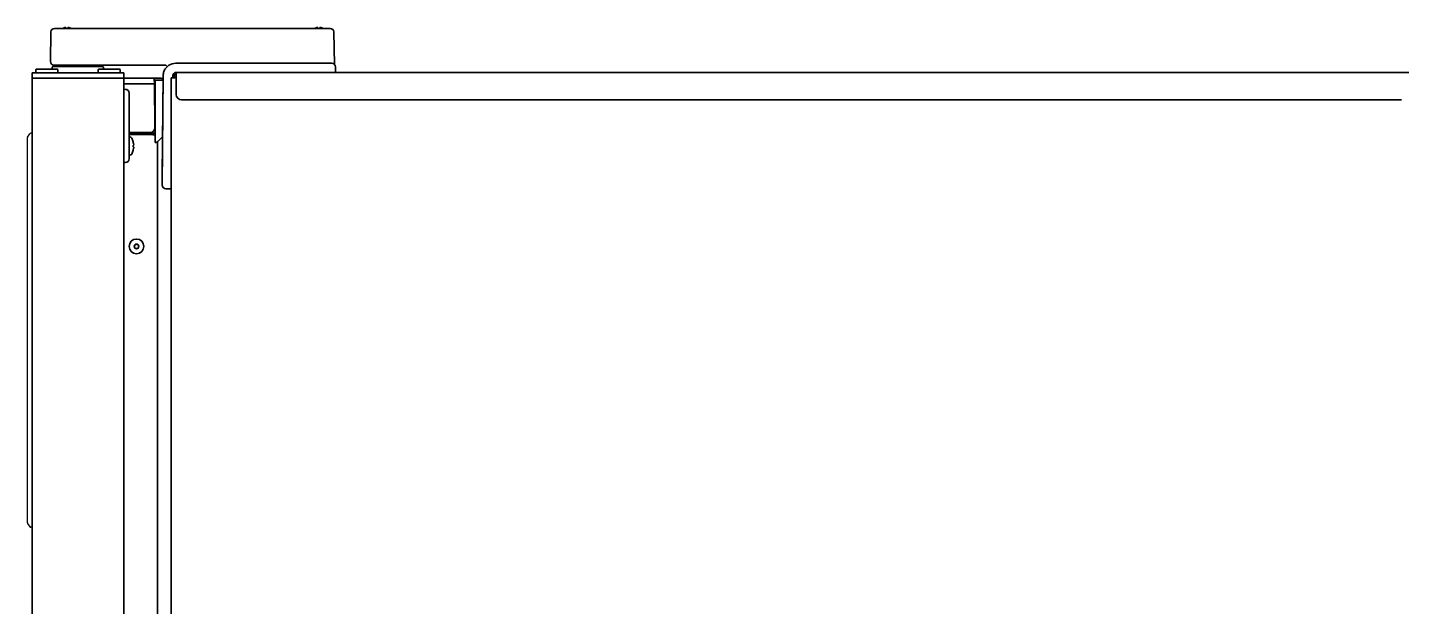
# Model space of a CAD drawing. Extents: x 5809 to 10669, y -850 to 3566.
# Drawn here: x 6993 to 7743, y 1797 to 2113 of the extents above; entities that cross this region are included whole.
import ezdxf

# ---------------------------------------------------------------- set-up
doc = ezdxf.new("R2010")
doc.units = 0
doc.header["$LTSCALE"] = 5
doc.layers.add('1', color=7, linetype='CONTINUOUS', true_color=0xffffff)
doc.layers.add('GEOM', color=7, linetype='CONTINUOUS')

msp = doc.modelspace()

# ---------------------------------------------------------------- linework, layer by layer
at = {"layer": '1', "color": 7, "linetype": 'Continuous', "lineweight": 35}
for p, q in [((7005.87, 2094.33), (7006.15, 2110.46)), ((7008.05, 2112.33), (7013.15, 2112.33)), ((7013.15, 2112.33), (7073.68, 2112.33)), ((7073.68, 2112.33), (7153.52, 2112.33)), ((7153.52, 2112.33), (7158.62, 2112.33)), ((7160.52, 2110.46), (7160.83, 2092.69)), ((7005.88, 2094.26), (7005.87, 2094.33)), ((7005.88, 2094.26), (7005.87, 2094.33)), ((7012.87, 2092.33), (7007.87, 2092.33)), ((7012.87, 2092.33), (7007.87, 2092.33)), ((7068.04, 2092.33), (7012.87, 2092.33)), ((7068.04, 2092.33), (7012.87, 2092.33)), ((7074.36, 2093.33), (7154.37, 2093.33)), ((7154.37, 2093.33), (7159.37, 2093.33)), ((6995.87, 2088.08), (6995.87, 2085.08)), ((6995.87, 2088.08), (7045.87, 2088.08)), ((6995.87, 1400.58), (6995.87, 2085.08)), ((6995.87, 2085.08), (7045.87, 2085.08)), ((6998.12, 2090.08), (6997.87, 2089.83)), ((6997.87, 2088.33), (6997.87, 2089.83)), ((6998.12, 2088.08), (6997.87, 2088.33)), ((6998.12, 2090.08), (7009.62, 2090.08)), ((7006.91, 2090.08), (7006.93, 2091.08)), ((7007.43, 2091.58), (7034.32, 2091.58)), ((7009.62, 2090.08), (7009.87, 2089.83)), ((7009.62, 2088.08), (7009.87, 2088.33)), ((7009.87, 2088.33), (7009.87, 2089.83)), ((7032.12, 2090.08), (7031.87, 2089.83)), ((7031.87, 2088.33), (7031.87, 2089.83)), ((7032.12, 2088.08), (7031.87, 2088.33)), ((7032.12, 2090.08), (7043.62, 2090.08)), ((7034.84, 2090.08), (7034.82, 2091.08)), ((7043.62, 2090.08), (7043.87, 2089.83)), ((7043.62, 2088.08), (7043.87, 2088.33)), ((7043.87, 2088.33), (7043.87, 2089.83)), ((7045.87, 2088.08), (7045.87, 2085.08)), ((7045.87, 1400.58), (7045.87, 2085.08)), ((7045.87, 2085.08), (7062.32, 2085.08)), ((7066.22, 2085.08), (7062.32, 2085.08)), ((7062.57, 2084.83), (7062.62, 2082.08)), ((7066.25, 2085.08), (7066.21, 2085.08)), ((7066.84, 2026.84), (7067.36, 2086.39)), ((7066.89, 2032.1), (7067.36, 2086.39)), ((7073.87, 2085.33), (7071.87, 2085.33)), ((7071.87, 1373.93), (7071.87, 2085.33)), ((7071.87, 1373.93), (7071.87, 2085.33)), ((7073.67, 2085.33), (7071.87, 2085.33)), ((7072.67, 2085.33), (7072.67, 2086.53)), ((7072.67, 2086.33), (7072.67, 2085.33)), ((7073.47, 2085.33), (7073.47, 2086.53)), ((7074.47, 2088.33), (8089.87, 2088.33)), ((7074.47, 2088.33), (7074.47, 2086.43)), ((7074.47, 2086.43), (7074.47, 2076.32)), ((7161.37, 2091.36), (7161.42, 2088.33)), ((7045.87, 2082.08), (7062.62, 2082.08)), ((7046.91, 2079.06), (7045.87, 2079.08)), ((7048.87, 2077.06), (7048.87, 2041.09)), ((7062.87, 2059.08), (7062.68, 2081.58)), ((7063.02, 2050.08), (7063.02, 2084.08)), ((7067.34, 2084.08), (7063.02, 2084.08)), ((7063.02, 2075.58), (7062.73, 2075.58)), ((7077.45, 2073.33), (7743.17, 2073.33)), ((7048.87, 2055.58), (7060.37, 2055.58)), ((7048.87, 2055.13), (7062.48, 2055.13)), ((7058.87, 2055.13), (7058.87, 2055.58)), ((7063.02, 2055.13), (7062.48, 2055.13)), ((7063.02, 2057.13), (7062.66, 2057.13)), ((7063.02, 2060.58), (7062.86, 2060.58)), ((7063.02, 2060.08), (7062.86, 2060.08)), ((7062.87, 2058.08), (7062.87, 2059.08)), ((7062.87, 2059.08), (7063.02, 2059.08)), ((7061.57, 2054.33), (7048.87, 2054.33)), ((7049.17, 2053.08), (7048.87, 2053.08)), ((7051.07, 2050.38), (7051.08, 2050.38)), ((7051.32, 2048.65), (7051.33, 2048.68)), ((7062.48, 2054.33), (7061.57, 2054.33)), ((7063.4, 2050.08), (7063.02, 2050.08)), ((7064.28, 1783.01), (7064.28, 2050.37)), ((7067.07, 2053.12), (7064.46, 2050.52)), ((7049.17, 2043.08), (7048.87, 2043.08)), ((7051.08, 2045.78), (7051.07, 2045.78)), ((7046.91, 2039.09), (7045.87, 2039.08)), ((7071.82, 2024.83), (7068.84, 2024.83))]:
    msp.add_line(p, q, dxfattribs=at)
for radius in [4, 1.25, 1.15]:
    msp.add_circle((7052.87, 1993.33), radius, dxfattribs=at)
for centre, radius, start, end in [((7008.05, 2110.43), 1.9, 90, 179), ((7158.62, 2110.43), 1.9, 1, 90), ((7007.87, 2094.33), 2, 182, 270), ((7007.87, 2094.33), 2, 182, 270), ((7008.42, 2089.33), 3, 48.59038, 90), ((7008.42, 2089.33), 3, 48.59005, 90), ((7033.32, 2089.33), 3, 90, 131.40962), ((7033.32, 2089.33), 3, 90, 131.40995), ((7074.36, 2086.33), 7, 90, 156.74874), ((7074.36, 2086.33), 7, 90, 156.74874), ((7159.37, 2091.33), 2, 1, 90), ((7007.43, 2091.08), 0.5, 90, 179), ((7007.43, 2091.08), 0.5, 90, 179), ((7034.32, 2091.08), 0.5, 1, 90), ((7034.32, 2091.08), 0.5, 1, 90), ((7062.32, 2084.83), 0.25, 1, 90), ((7066.22, 2083.08), 2, 55.93647, 90), ((7074.36, 2086.33), 7, 156.74874, 179.5), ((7074.36, 2086.33), 7, 156.74874, 179.5), ((7074.47, 2086.53), 1.8, 90, 180), ((7074.47, 2086.53), 1, 90, 180), ((7046.87, 2077.06), 2, 0, 89), ((7062.18, 2081.58), 0.5, 0.5, 90), ((7050.17, 2055.23), 1.3, 164.10431, 174.78409), ((7049.08, 2055.33), 0.2, 174.78409, 270), ((7056.67, 2055.33), 0.2, 270, 5.21591), ((7055.57, 2055.23), 1.3, 5.21591, 15.89569), ((7060.37, 2058.08), 2.5, 270, 0), ((7062.48, 2053.33), 1.8, 72.46092, 90), ((7049.17, 2051.83), 1.25, 28.60206, 90), ((7042.29, 2048.08), 9.08, 14.6676, 28.60206), ((7042.4, 2048.15), 8.95, 12.63084, 14.39435), ((7042.29, 2048.08), 8.79, 357.39099, 2.60901), ((7042.4, 2048.15), 8.95, 4.19923, 12.62565), ((7042.4, 2048), 8.95, 347.37435, 355.80077), ((7042.41, 2048.15), 8.94, 3.35027, 4.19291), ((7042.41, 2048), 8.94, 355.80709, 356.64973), ((7061.57, 2050.33), 4, 76.89634, 90), ((7062.48, 2053.33), 1, 57.15769, 90), ((7063.4, 2051.58), 1.5, 270, 315), ((7046.87, 2041.09), 2, 271, 0), ((7049.17, 2044.33), 1.25, 270, 331.39794), ((7042.29, 2048.08), 9.08, 331.39794, 345.3324), ((7042.4, 2048), 8.95, 345.60565, 347.36916), ((7068.84, 2026.83), 2, 179.5, 270)]:
    msp.add_arc(centre, radius, start, end, dxfattribs=at)
for centre, major_axis, ratio, start_param, end_param in [((7068.04, 2090.33), (-1.41, 1.41), 1, -1.570796, -0.785398), ((7068.04, 2090.33), (-1.41, 1.41), 1, -1.570796, -0.785398), ((7077.47, 2076.32), (3, 0), 0.99863, 3.141593, 4.712389)]:
    msp.add_ellipse(centre, major_axis=major_axis, ratio=ratio, start_param=start_param, end_param=end_param, dxfattribs=at)
for points, knots in [([(7013.87, 2112.82), (7013.82, 2112.81), (7013.71, 2112.78), (7013.55, 2112.73), (7013.39, 2112.67), (7013.23, 2112.61), (7013.08, 2112.54), (7012.93, 2112.47), (7012.79, 2112.4), (7012.7, 2112.34), (7012.66, 2112.33)], [0, 0, 0, 0, 0.125, 0.25, 0.375, 0.5, 0.625, 0.75, 0.875, 0.9389455, 0.9389455, 0.9389455, 0.9389455]), ([(7014.37, 2112.33), (7014.37, 2112.43), (7014.37, 2112.52), (7014.37, 2112.64), (7014.37, 2112.68), (7014.37, 2112.76), (7014.37, 2112.79), (7014.37, 2112.82)], [0.0751611, 0.0751611, 0.0751611, 0.0751611, 0.5, 0.5, 0.75, 0.75, 1, 1, 1, 1]), ([(7015.37, 2112.82), (7015.37, 2112.81), (7015.37, 2112.78), (7015.37, 2112.73), (7015.37, 2112.67), (7015.37, 2112.61), (7015.37, 2112.54), (7015.37, 2112.47), (7015.37, 2112.4), (7015.37, 2112.34), (7015.37, 2112.33)], [0, 0, 0, 0, 0.125, 0.25, 0.375, 0.5, 0.625, 0.75, 0.875, 0.9389455, 0.9389455, 0.9389455, 0.9389455]), ([(7017.08, 2112.33), (7016.91, 2112.43), (7016.73, 2112.52), (7016.44, 2112.64), (7016.33, 2112.68), (7016.1, 2112.76), (7015.99, 2112.79), (7015.87, 2112.82)], [0.0751611, 0.0751611, 0.0751611, 0.0751611, 0.5, 0.5, 0.75, 0.75, 1, 1, 1, 1]), ([(7151.37, 2112.82), (7151.32, 2112.81), (7151.21, 2112.78), (7151.05, 2112.73), (7150.89, 2112.67), (7150.73, 2112.61), (7150.58, 2112.54), (7150.43, 2112.47), (7150.29, 2112.4), (7150.2, 2112.35), (7150.18, 2112.33)], [0, 0, 0, 0, 0.134115, 0.26823, 0.402345, 0.53646, 0.670575, 0.80469, 0.938805, 1, 1, 1, 1]), ([(7151.87, 2112.33), (7151.87, 2112.43), (7151.87, 2112.52), (7151.87, 2112.64), (7151.87, 2112.68), (7151.87, 2112.76), (7151.87, 2112.79), (7151.87, 2112.82)], [0.0751611, 0.0751611, 0.0751611, 0.0751611, 0.5, 0.5, 0.75, 0.75, 1, 1, 1, 1]), ([(7152.87, 2112.82), (7152.87, 2112.81), (7152.87, 2112.78), (7152.87, 2112.73), (7152.87, 2112.67), (7152.87, 2112.61), (7152.87, 2112.54), (7152.87, 2112.47), (7152.87, 2112.4), (7152.87, 2112.34), (7152.87, 2112.33)], [0, 0, 0, 0, 0.125, 0.25, 0.375, 0.5, 0.625, 0.75, 0.875, 0.9389455, 0.9389455, 0.9389455, 0.9389455]), ([(7154.58, 2112.33), (7154.41, 2112.43), (7154.23, 2112.52), (7153.94, 2112.64), (7153.83, 2112.68), (7153.6, 2112.76), (7153.49, 2112.79), (7153.37, 2112.82)], [0.0751611, 0.0751611, 0.0751611, 0.0751611, 0.5, 0.5, 0.75, 0.75, 1, 1, 1, 1]), ([(7074.47, 2086.23), (7074.44, 2086.19), (7074.41, 2086.14), (7074.35, 2086.06), (7074.33, 2086.03), (7074.29, 2085.97), (7074.27, 2085.94), (7074.21, 2085.84), (7074.16, 2085.78), (7074.04, 2085.59), (7073.96, 2085.46), (7073.87, 2085.33)], [0.2053268, 0.2053268, 0.2053268, 0.2053268, 0.3371442, 0.3371442, 0.4200012, 0.4200012, 0.5028582, 0.5028582, 0.6685721, 0.6685721, 1, 1, 1, 1]), ([(7062.74, 2074.58), (7062.78, 2074.58), (7062.85, 2074.58), (7062.93, 2074.58), (7062.98, 2074.58), (7063, 2074.58), (7063.01, 2074.58), (7063.02, 2074.58), (7063.02, 2074.58)], [0, 0, 0, 0, 0.410578, 0.72923, 0.845892, 0.930928, 0.982582, 1, 1, 1, 1]), ([(7051.07, 2048.48), (7051.1, 2048.49), (7051.19, 2048.54), (7051.28, 2048.59), (7051.32, 2048.65)], [0, 0, 0, 0, 0.314454, 1, 1, 1, 1]), ([(7063.02, 2054.11), (7062.98, 2054.12), (7062.8, 2054.16), (7062.62, 2054.2), (7062.48, 2054.22)], [0, 0, 0, 0, 0.24515, 1, 1, 1, 1])]:
    msp.add_open_spline(points, degree=3, knots=knots, dxfattribs=at)
for points in [[(7014.37, 2112.82), (7014.35, 2112.82), (7014.3, 2112.83), (7014.23, 2112.84), (7014.16, 2112.84), (7014.09, 2112.84), (7014.02, 2112.84), (7013.94, 2112.83), (7013.9, 2112.82), (7013.87, 2112.82)], [(7015.87, 2112.82), (7015.85, 2112.83), (7015.8, 2112.83), (7015.72, 2112.84), (7015.65, 2112.84), (7015.58, 2112.84), (7015.51, 2112.84), (7015.44, 2112.83), (7015.4, 2112.82), (7015.37, 2112.82)], [(7151.87, 2112.82), (7151.85, 2112.82), (7151.8, 2112.83), (7151.73, 2112.84), (7151.66, 2112.84), (7151.59, 2112.84), (7151.52, 2112.84), (7151.44, 2112.83), (7151.4, 2112.82), (7151.37, 2112.82)], [(7153.37, 2112.82), (7153.35, 2112.83), (7153.3, 2112.83), (7153.22, 2112.84), (7153.15, 2112.84), (7153.08, 2112.84), (7153.01, 2112.84), (7152.94, 2112.83), (7152.9, 2112.82), (7152.87, 2112.82)], [(7051.32, 2047.5), (7051.26, 2047.58), (7051.16, 2047.63), (7051.07, 2047.68)], [(7051.33, 2047.48), (7051.33, 2047.48), (7051.32, 2047.49), (7051.32, 2047.5)]]:
    msp.add_open_spline(points, degree=3, dxfattribs=at)
at = {"layer": 'GEOM', "color": 7, "linetype": 'Continuous'}
for p, q in [((6993.46, 2053), (6994.72, 2054.86)), ((6995.87, 2055.08), (6995.14, 2055.08)), ((6995.87, 1840.08), (6995.87, 2055.08)), ((6993.37, 1842.43), (6993.37, 2052.72)), ((6993.46, 1842.15), (6994.72, 1840.29)), ((6995.87, 1840.08), (6995.14, 1840.08))]:
    msp.add_line(p, q, dxfattribs=at)
for centre, start, end in [((6995.14, 2054.58), 90, 145.71312), ((6993.87, 2052.72), 145.71312, 180), ((6993.87, 1842.43), 180, 214.28688), ((6995.14, 1840.58), 214.28688, 270)]:
    msp.add_arc(centre, 0.5, start, end, dxfattribs=at)

doc.saveas('drawing.dxf')
